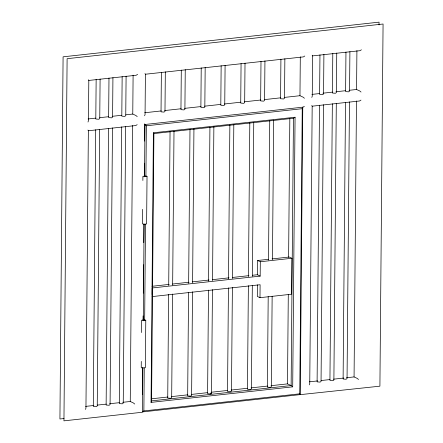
<?xml version="1.0" encoding="UTF-8"?>
<svg xmlns="http://www.w3.org/2000/svg" width="443" height="443" viewBox="0 0 443 443"><rect width="100%" height="100%" fill="white"/><g stroke="black" fill="none" stroke-linecap="round" stroke-linejoin="round"><path stroke-width="0.66" d="M87.924 130.059L88.367 130.751L85.948 408.114L85.488 409.443M88.362 79.762L88.805 80.449L88.456 120.69L87.996 122.013M95.705 129.749L93.29 406.425L96.275 406.674L97.244 405.993L99.658 129.317M96.148 79.441L95.799 119.001L98.783 119.25L99.753 118.563L100.096 79.009M108.541 128.343L106.126 405.018L109.111 405.267L110.08 404.586L112.494 127.911M108.984 78.034L108.635 117.589L111.619 117.838L112.588 117.157L112.932 77.597M121.709 126.897L119.294 403.573L122.274 403.822L123.243 403.141L125.657 126.465M122.146 76.589L121.803 116.144L124.782 116.393L125.751 115.712L126.094 76.152M134.722 404.038L133.343 402.914L130.259 401.485L132.667 125.502M137.23 116.609L135.851 115.485L132.767 114.056L133.105 75.194M141.284 361.41L141.234 367.596L142.17 368.033L145.365 367.679L145.775 320.256L144.839 319.818L142.773 319.78M141.538 332.543L141.644 320.173L142.585 320.605L144.651 320.649L145.775 320.256M142.613 209.34L142.485 223.77L143.427 224.208L145.492 224.247L146.616 223.859L147.032 176.43L146.096 175.998M142.867 180.473L142.901 176.347L143.842 176.779L147.032 176.43M142.424 394.674L142.663 367.729M143.078 320.051L143.111 315.909M143.31 293.105L143.56 264.776M143.754 242.67L143.914 224.014M144.329 176.336L144.446 163.212M144.639 141.101L144.783 124.516L302.768 107.178L300.26 394.608L142.275 411.946L143.875 410.927L299.75 393.821L300.26 394.608M142.856 367.745L142.469 411.962L142.02 412.283L63.947 420.85L67.109 58.692L383.073 24.016L379.911 386.174L300.454 394.624M143.266 320.76L144.108 224.031M144.529 176.358L144.977 124.538L144.534 123.846M144.972 73.549L145.415 74.236L145.066 114.477L144.606 115.8M143.875 410.927L144.246 368.022M144.667 320.272L145.503 224.075M145.924 176.32L146.362 125.801L144.783 124.516M151.052 402.388L153.405 132.784L295.06 117.234L292.707 386.844L151.052 402.388L151.578 400.876L153.909 133.57L153.405 132.784M152.171 294.595L152.226 287.961L260.179 276.116L260.307 261.747L257.627 260.501L257.499 274.87L260.179 276.116M161.379 72.281L161.03 111.841L164.01 112.09L164.979 111.409L165.328 71.849M168.633 294.457L167.731 398.063L170.71 398.312L171.679 397.631L172.582 294.025M168.711 285.48L170.057 131.449M172.659 285.043L174.005 131.017M181.298 70.094L180.954 109.654L183.934 109.903L184.903 109.222L185.252 69.662M188.568 292.269L187.666 395.876L190.645 396.125L191.614 395.444L192.517 291.837M188.646 283.287L189.992 129.262M192.6 282.856L193.94 128.824M201.222 67.906L200.878 107.466L203.858 107.715L204.827 107.034L205.175 67.474M208.503 290.082L207.601 393.689L210.58 393.938L211.549 393.257L212.457 289.65M208.581 281.1L209.927 127.075M212.535 280.668L213.875 126.637M221.146 65.725L220.802 105.279L223.781 105.528L224.751 104.847L225.094 65.287M228.444 287.895L227.536 391.501L230.515 391.75L231.484 391.069L232.392 287.457M228.522 278.913L229.862 124.882M232.47 278.481L233.815 124.45M241.07 63.537L240.726 103.092L243.705 103.341L244.674 102.66L245.018 63.1M248.379 285.707L247.471 389.314L250.456 389.563L251.425 388.882L252.327 285.27M248.457 276.725L249.802 122.694M252.405 276.294L253.75 122.262M257.411 284.855L257.311 296.428L259.991 297.674L291.588 294.207L291.904 258.275L289.224 257.034L272.052 258.917M260.993 61.35L260.65 100.904L263.629 101.154L264.598 100.472L264.942 60.918M259.991 297.674L260.107 284.738L152.154 296.589M268.198 296.638L267.411 387.127L270.391 387.376L271.36 386.689L272.146 296.206M268.519 260.035L269.737 120.507M272.467 259.598L273.685 120.075M280.917 59.163L280.574 98.723L283.553 98.972L284.522 98.285L284.866 58.731M292.707 386.844L291.129 385.56L287.507 383.882L288.288 294.639M288.615 257.366L289.827 118.646M295.06 117.234L293.46 118.253L291.129 385.56L151.578 400.876M304.43 98.257L303.051 97.139L299.966 95.71L300.304 56.831M299.75 393.821L302.237 108.696L302.768 107.178M311.734 105.5L312.177 106.187L309.757 383.555L309.297 384.878M312.171 55.198L312.614 55.884L312.265 96.125L311.806 97.449M319.514 105.185L317.099 381.86L320.084 382.115L321.053 381.429L323.468 104.753M319.957 54.877L319.608 94.437L322.587 94.686L323.562 94.005L323.905 54.445M332.35 103.778L329.935 380.454L332.92 380.703L333.889 380.022L336.303 103.346M332.793 53.47L332.444 93.024L335.429 93.274L336.398 92.593L336.741 53.038M345.518 102.333L343.103 379.009L346.083 379.258L347.052 378.577L349.466 101.901M345.955 52.025L345.612 91.585L348.591 91.834L349.56 91.147L349.904 51.593M358.531 379.474L357.152 378.35L354.068 376.921L356.477 100.938M361.039 92.044L359.661 90.926L356.576 89.497L356.914 50.618M379.025 24.913L379.053 22.15L63.089 56.826L59.927 418.984L64.036 418.535M137.601 74.358L136.2 75.249L88.805 80.449M137.164 124.66L135.763 125.546L88.367 130.751M304.801 56.006L303.4 56.898L145.415 74.236M361.41 49.793L360.009 50.685L312.614 55.884M302.962 107.195L304.363 106.309M360.973 100.096L359.572 100.982L312.177 106.187M88.118 118.957L95.677 118.131M99.797 117.677L108.729 116.697M112.162 116.321L121.775 115.263M125.901 114.815L132.767 114.056M144.728 112.743L161.213 110.938M164.652 110.562L181.137 108.751M184.57 108.374L201.056 106.564M204.489 106.187L220.974 104.376M224.407 104L240.892 102.189M244.326 101.812L260.811 100.007M264.249 99.631L280.735 97.82M284.168 97.443L299.966 95.71M311.927 94.398L319.486 93.567M322.919 93.191L332.532 92.133M335.971 91.756L345.584 90.699M349.018 90.322L356.576 89.497M146.362 125.801L302.237 108.696M153.909 133.57L293.46 118.253M257.627 260.501L268.619 259.293M260.307 261.747L291.904 258.275M152.027 286.294L169.215 284.406M172.648 284.029L189.15 282.219M192.589 281.842L209.085 280.031M212.524 279.655L229.02 277.844M232.459 277.468L248.955 275.657M252.394 275.28L257.892 274.677M151.395 398.822L167.897 397.011M171.33 396.635L187.832 394.824M191.265 394.442L207.767 392.631M211.206 392.254L227.702 390.444M231.141 390.067L247.637 388.256M251.076 387.88L267.572 386.069M271.011 385.692L287.507 383.882M85.61 406.386L93.855 405.483M97.288 405.107L106.22 404.127M109.654 403.745L119.267 402.693M122.705 402.316L130.259 401.485M309.419 381.822L317.664 380.919M321.097 380.543L330.029 379.562M333.463 379.186L343.762 378.051M346.515 377.752L354.068 376.921M144.03 175.954L145.404 175.982M210.359 393.157L211.549 393.257"/></g></svg>
